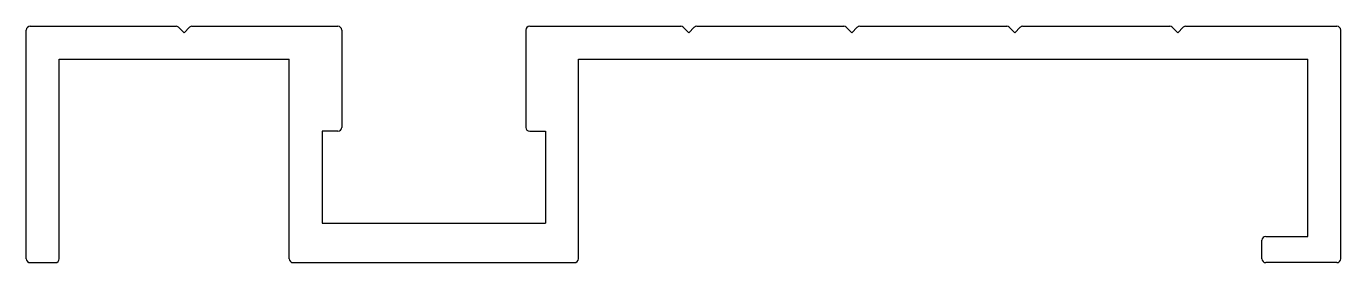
# Model space of a CAD drawing. Extents: x 1383 to 1483, y 1660 to 1678.
import ezdxf

# ---------------------------------------------------------------- set-up
doc = ezdxf.new("R2010")
doc.units = 0
doc.layers.get('0').update_dxf_attribs({"linetype": 'CONTINUOUS'})

msp = doc.modelspace()

# ---------------------------------------------------------------- linework, layer by layer
for p, q in [((1383.37, 1678.24), (1394.46, 1678.24)), ((1395.07, 1677.74), (1394.64, 1678.16)), ((1395.07, 1677.74), (1395.49, 1678.16)), ((1395.67, 1678.24), (1406.77, 1678.24)), ((1421.37, 1678.24), (1432.86, 1678.24)), ((1433.47, 1677.74), (1433.04, 1678.16)), ((1433.47, 1677.74), (1433.89, 1678.16)), ((1434.07, 1678.24), (1445.26, 1678.24)), ((1445.87, 1677.74), (1445.44, 1678.16)), ((1445.87, 1677.74), (1446.29, 1678.16)), ((1446.47, 1678.24), (1457.66, 1678.24)), ((1458.27, 1677.74), (1457.84, 1678.16)), ((1458.27, 1677.74), (1458.69, 1678.16)), ((1458.87, 1678.24), (1470.06, 1678.24)), ((1470.67, 1677.74), (1470.24, 1678.16)), ((1470.67, 1677.74), (1471.09, 1678.16)), ((1471.27, 1678.24), (1482.77, 1678.24)), ((1383.07, 1660.54), (1383.07, 1677.94)), ((1407.07, 1677.94), (1407.07, 1670.54)), ((1421.07, 1677.94), (1421.07, 1670.54)), ((1483.07, 1660.54), (1483.07, 1677.94)), ((1385.57, 1660.54), (1385.57, 1675.74)), ((1385.57, 1675.74), (1403.07, 1675.74)), ((1403.07, 1660.54), (1403.07, 1675.74)), ((1425.07, 1660.54), (1425.07, 1675.74)), ((1425.07, 1675.74), (1480.57, 1675.74)), ((1480.57, 1662.24), (1480.57, 1675.74)), ((1405.57, 1670.24), (1405.57, 1663.24)), ((1406.77, 1670.24), (1405.57, 1670.24)), ((1421.37, 1670.24), (1422.57, 1670.24)), ((1422.57, 1670.24), (1422.57, 1663.24)), ((1405.57, 1663.24), (1422.57, 1663.24)), ((1477.37, 1662.24), (1480.57, 1662.24)), ((1477.07, 1660.54), (1477.07, 1661.94)), ((1383.37, 1660.24), (1385.27, 1660.24)), ((1403.37, 1660.24), (1424.77, 1660.24)), ((1482.77, 1660.24), (1477.37, 1660.24))]:
    msp.add_line(p, q)
for centre, radius, start, end in [((1383.37, 1677.94), 0.3, 90, 180), ((1394.46, 1677.99), 0.25, 45, 90), ((1395.67, 1677.99), 0.25, 90, 135), ((1406.77, 1677.94), 0.3, 0, 90), ((1421.37, 1677.94), 0.3, 90, 180), ((1432.86, 1677.99), 0.25, 45, 90), ((1434.07, 1677.99), 0.25, 90, 135), ((1445.26, 1677.99), 0.25, 45, 90), ((1446.47, 1677.99), 0.25, 90, 135), ((1457.66, 1677.99), 0.25, 45, 90), ((1458.87, 1677.99), 0.25, 90, 135), ((1470.06, 1677.99), 0.25, 45, 90), ((1471.27, 1677.99), 0.25, 90, 135), ((1482.77, 1677.94), 0.3, 0, 90), ((1406.77, 1670.54), 0.3, 270, 0), ((1421.37, 1670.54), 0.3, 180, 270), ((1477.37, 1661.94), 0.3, 90, 180), ((1383.37, 1660.54), 0.3, 180, 270), ((1385.27, 1660.54), 0.3, 270, 0), ((1403.37, 1660.54), 0.3, 180, 270), ((1424.77, 1660.54), 0.3, 270, 0), ((1477.37, 1660.54), 0.3, 180, 270), ((1482.77, 1660.54), 0.3, 270, 0)]:
    msp.add_arc(centre, radius, start, end)

doc.saveas('drawing.dxf')
